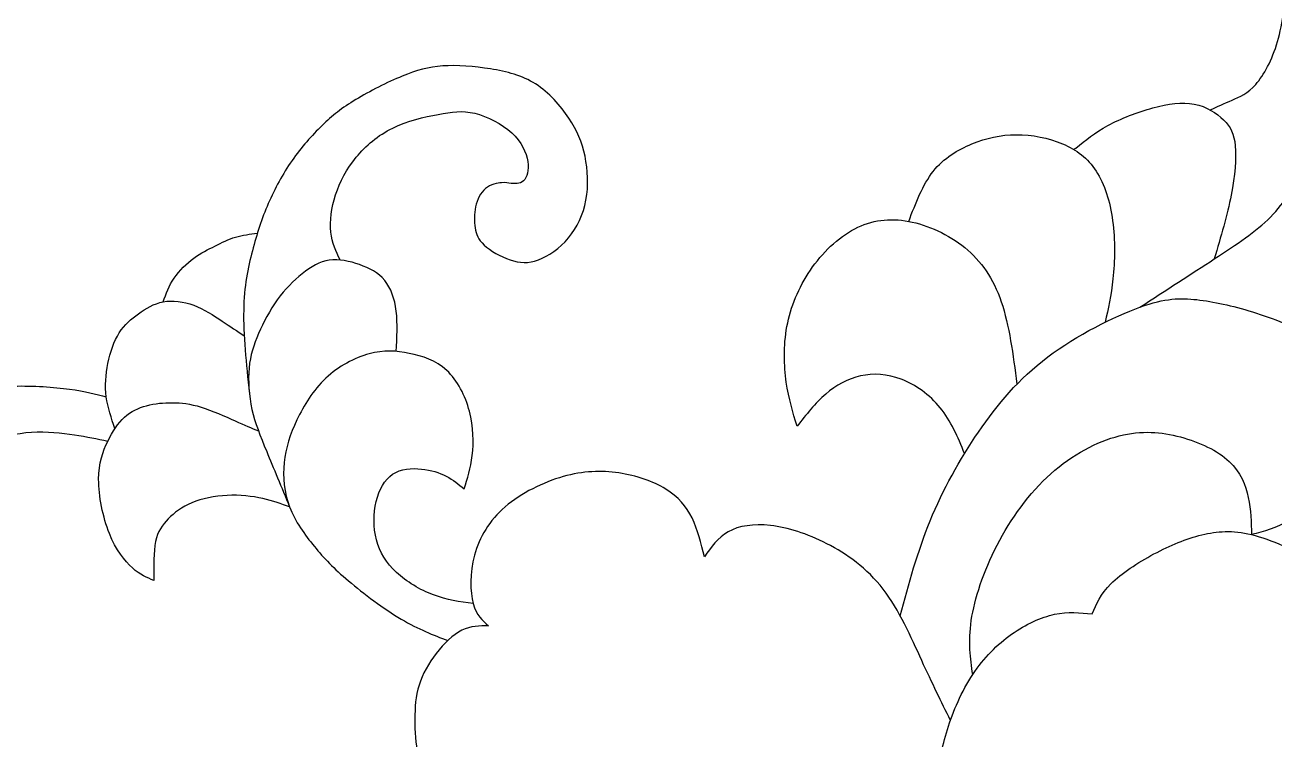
# Model space of a CAD drawing. Header units: inches. Extents: x 3.3 to 19.3, y -1.1 to 16.4.
# Drawn here: x 14.209 to 17.022, y 8.093 to 9.7 of the extents above; entities that cross this region are included whole.
import ezdxf

# ---------------------------------------------------------------- set-up
doc = ezdxf.new("R2010")
doc.units = ezdxf.units.IN
doc.header["$MEASUREMENT"] = 0
doc.layers.add('DV1_Layer_2', color=7, linetype='Continuous')

# ---------------------------------------------------------------- blocks, each defined once
blk = doc.blocks.new('SE')
at = {"layer": 'DV1_Layer_2', "color": 7, "linetype": 'Continuous'}
for points, knots in [([(16.8776, 9.5093), (16.8937, 9.5166), (16.9098, 9.5239), (16.927, 9.5312), (16.9441, 9.5386), (16.9622, 9.546), (16.9804, 9.5667), (16.9987, 9.5873), (17.017, 9.6213), (17.0418, 9.7051), (17.0483, 9.755), (17.0428, 9.8052), (17.0374, 9.8553), (17.0199, 9.9057), (16.9909, 9.9411), (16.9619, 9.9766), (16.9214, 9.997), (16.8829, 10.0107), (16.8444, 10.0244), (16.808, 10.0314), (16.7789, 10.0294), (16.7498, 10.0273), (16.7281, 10.0162), (16.721, 9.998), (16.7138, 9.9798), (16.7213, 9.9544), (16.7396, 9.9447), (16.7578, 9.9349), (16.7869, 9.9409), (16.805, 9.9271), (16.8231, 9.9132), (16.8302, 9.8796), (16.8211, 9.8506), (16.812, 9.8216), (16.7866, 9.7973), (16.7179, 9.7882), (16.6747, 9.8035), (16.6391, 9.8368), (16.6035, 9.87), (16.5756, 9.9213), (16.5721, 9.9721), (16.5686, 10.0228), (16.5896, 10.0731), (16.6229, 10.1051), (16.6562, 10.1371), (16.7018, 10.1508), (16.7587, 10.1508), (16.8157, 10.1508), (16.8841, 10.1372), (16.9991, 10.0902), (17.0456, 10.0569), (17.0846, 10.0134), (17.1236, 9.9699), (17.155, 9.9163), (17.1711, 9.8499), (17.1872, 9.7835), (17.188, 9.7042), (17.1801, 9.6411), (17.1723, 9.5779), (17.1558, 9.5308), (17.1394, 9.4894), (17.123, 9.448), (17.1067, 9.4121), (17.0905, 9.3763)], [0, 0, 0, 0, 0.043478, 0.043478, 0.043478, 0.086957, 0.086957, 0.086957, 0.130435, 0.130435, 0.173913, 0.173913, 0.173913, 0.217391, 0.217391, 0.217391, 0.26087, 0.26087, 0.26087, 0.304348, 0.304348, 0.304348, 0.347826, 0.347826, 0.347826, 0.391304, 0.391304, 0.391304, 0.434783, 0.434783, 0.434783, 0.478261, 0.478261, 0.478261, 0.521739, 0.521739, 0.565217, 0.565217, 0.565217, 0.608696, 0.608696, 0.608696, 0.652174, 0.652174, 0.652174, 0.695652, 0.695652, 0.695652, 0.73913, 0.73913, 0.782609, 0.782609, 0.782609, 0.826087, 0.826087, 0.826087, 0.869565, 0.869565, 0.869565, 0.913043, 0.913043, 0.913043, 1, 1, 1, 1]), ([(14.9185, 9.1713), (14.9095, 9.1903), (14.9005, 9.2094), (14.8953, 9.2586), (14.899, 9.2887), (14.9086, 9.3182), (14.9182, 9.3476), (14.9335, 9.3764), (14.955, 9.4025), (14.9765, 9.4287), (15.004, 9.4523), (15.07, 9.4845), (15.1083, 9.4932), (15.1392, 9.4991), (15.1701, 9.5051), (15.1934, 9.5083), (15.2217, 9.5016), (15.2499, 9.4948), (15.2831, 9.478), (15.3051, 9.4576), (15.3271, 9.4372), (15.3379, 9.4132), (15.3411, 9.3932), (15.3442, 9.3731), (15.3396, 9.3571), (15.3233, 9.342), (15.3114, 9.3428), (15.3037, 9.3438), (15.2959, 9.3448), (15.292, 9.3461), (15.2824, 9.3453), (15.2728, 9.3445), (15.2574, 9.3417), (15.246, 9.3324), (15.2346, 9.3232), (15.2271, 9.3075), (15.2236, 9.2912), (15.22, 9.2748), (15.2205, 9.2578), (15.2228, 9.2435), (15.2251, 9.2292), (15.2292, 9.2176), (15.2429, 9.205), (15.2566, 9.1924), (15.2799, 9.1788), (15.3013, 9.1716), (15.3228, 9.1643), (15.3424, 9.1633), (15.3876, 9.18), (15.4132, 9.1976), (15.4329, 9.2211), (15.4525, 9.2445), (15.4663, 9.2738), (15.4723, 9.3062), (15.4783, 9.3386), (15.4766, 9.3741), (15.4701, 9.4052), (15.4636, 9.4362), (15.4523, 9.4628), (15.4337, 9.4908), (15.4151, 9.5189), (15.3891, 9.5484), (15.3286, 9.5868), (15.2941, 9.5956), (15.2575, 9.6015), (15.2208, 9.6074), (15.182, 9.6103), (15.1496, 9.6082), (15.1173, 9.606), (15.0914, 9.5988), (15.0583, 9.5851), (15.0253, 9.5714), (14.985, 9.5514), (14.9538, 9.5325), (14.9227, 9.5137), (14.9007, 9.4961), (14.8779, 9.474), (14.855, 9.4519), (14.8313, 9.4253), (14.7895, 9.3653), (14.7714, 9.332), (14.7422, 9.2643), (14.731, 9.23), (14.7211, 9.1919), (14.7111, 9.1538), (14.7024, 9.1121), (14.7015, 9.058), (14.7005, 9.0039), (14.7074, 8.9375), (14.7143, 8.8711)], [0, 0, 0, 0, 0.030303, 0.030303, 0.060606, 0.060606, 0.060606, 0.090909, 0.090909, 0.090909, 0.121212, 0.121212, 0.151515, 0.151515, 0.151515, 0.181818, 0.181818, 0.181818, 0.212121, 0.212121, 0.212121, 0.242424, 0.242424, 0.242424, 0.272727, 0.272727, 0.30303, 0.30303, 0.30303, 0.333333, 0.333333, 0.333333, 0.363636, 0.363636, 0.363636, 0.393939, 0.393939, 0.393939, 0.424242, 0.424242, 0.424242, 0.454545, 0.454545, 0.454545, 0.484848, 0.484848, 0.484848, 0.515152, 0.515152, 0.545455, 0.545455, 0.545455, 0.575758, 0.575758, 0.575758, 0.606061, 0.606061, 0.606061, 0.636364, 0.636364, 0.636364, 0.666667, 0.666667, 0.69697, 0.69697, 0.69697, 0.727273, 0.727273, 0.727273, 0.757576, 0.757576, 0.757576, 0.787879, 0.787879, 0.787879, 0.818182, 0.818182, 0.818182, 0.848485, 0.848485, 0.878788, 0.878788, 0.909091, 0.909091, 0.909091, 0.939394, 0.939394, 0.939394, 1, 1, 1, 1]), ([(16.5753, 9.4232), (16.5967, 9.4406), (16.6181, 9.4581), (16.6768, 9.49), (16.7142, 9.5045), (16.7486, 9.5138), (16.7831, 9.5232), (16.8147, 9.5274), (16.842, 9.5222), (16.8694, 9.5169), (16.8924, 9.5022), (16.908, 9.4868), (16.9235, 9.4715), (16.9317, 9.4556), (16.9368, 9.4007), (16.9338, 9.3617), (16.9251, 9.3174), (16.9163, 9.2731), (16.9017, 9.2234), (16.8871, 9.1738)], [0, 0, 0, 0, 0.125, 0.125, 0.25, 0.25, 0.25, 0.375, 0.375, 0.375, 0.5, 0.5, 0.5, 0.625, 0.625, 0.75, 0.75, 0.75, 1, 1, 1, 1]), ([(16.1989, 9.2583), (16.2147, 9.2995), (16.2305, 9.3408), (16.2542, 9.3708), (16.2778, 9.4008), (16.3093, 9.4196), (16.3414, 9.4327), (16.3735, 9.4459), (16.4062, 9.4534), (16.4413, 9.4535), (16.4764, 9.4536), (16.5139, 9.4462), (16.5452, 9.433), (16.5766, 9.4198), (16.6019, 9.4007), (16.6208, 9.3716), (16.6398, 9.3424), (16.6524, 9.3032), (16.6582, 9.2596), (16.664, 9.216), (16.6629, 9.168), (16.6589, 9.1292), (16.655, 9.0904), (16.6481, 9.0608), (16.6413, 9.0312)], [0, 0, 0, 0, 0.111111, 0.111111, 0.111111, 0.222222, 0.222222, 0.222222, 0.333333, 0.333333, 0.333333, 0.444444, 0.444444, 0.444444, 0.555556, 0.555556, 0.555556, 0.666667, 0.666667, 0.666667, 0.777778, 0.777778, 0.777778, 1, 1, 1, 1]), ([(16.5753, 9.4232), (16.5745, 9.4226), (16.5738, 9.4221), (16.573, 9.4216), (16.5722, 9.421), (16.5714, 9.4206), (16.5706, 9.4201)], [0, 0, 0, 0, 0.333333, 0.333333, 0.333333, 1, 1, 1, 1]), ([(16.7195, 9.065), (16.7779, 9.1028), (16.8364, 9.1407), (16.8871, 9.1738), (16.9379, 9.2068), (16.981, 9.2352), (17.0136, 9.2681), (17.0462, 9.3011), (17.0683, 9.3387), (17.0905, 9.3763), (17.1365, 9.3625), (17.1826, 9.3487), (17.2641, 9.3028), (17.2996, 9.2707), (17.3009, 9.2225), (17.3022, 9.1743), (17.2692, 9.1101), (17.2448, 9.0703), (17.2204, 9.0304), (17.2045, 9.015), (17.1878, 9.0041), (17.1711, 8.9931), (17.1536, 8.9866), (17.1362, 8.9801)], [0, 0, 0, 0, 0.111111, 0.111111, 0.111111, 0.222222, 0.222222, 0.222222, 0.333333, 0.333333, 0.333333, 0.444444, 0.444444, 0.555556, 0.555556, 0.555556, 0.666667, 0.666667, 0.666667, 0.777778, 0.777778, 0.777778, 1, 1, 1, 1]), ([(16.3248, 8.7357), (16.3095, 8.7723), (16.2941, 8.8089), (16.2462, 8.8681), (16.2137, 8.8908), (16.182, 8.9029), (16.1502, 8.915), (16.1193, 8.9166), (16.0906, 8.9102), (16.0619, 8.9038), (16.0355, 8.8894), (16.012, 8.8692), (15.9885, 8.8491), (15.968, 8.8231), (15.9475, 8.7971), (15.9381, 8.828), (15.9288, 8.8588), (15.9234, 8.8962), (15.9181, 8.9336), (15.9166, 8.9776), (15.9248, 9.0215), (15.9331, 9.0654), (15.9509, 9.1092), (15.9775, 9.1483), (16.0041, 9.1874), (16.0395, 9.2218), (16.0774, 9.2416), (16.1152, 9.2613), (16.1556, 9.2664), (16.1989, 9.2583), (16.2422, 9.2503), (16.2886, 9.2292), (16.3254, 9.1991), (16.3621, 9.169), (16.3893, 9.13), (16.4073, 9.0772), (16.4253, 9.0245), (16.434, 8.9581), (16.4427, 8.8918)], [0, 0, 0, 0, 0.071429, 0.071429, 0.142857, 0.142857, 0.142857, 0.214286, 0.214286, 0.214286, 0.285714, 0.285714, 0.285714, 0.357143, 0.357143, 0.357143, 0.428571, 0.428571, 0.428571, 0.5, 0.5, 0.5, 0.571429, 0.571429, 0.571429, 0.642857, 0.642857, 0.642857, 0.714286, 0.714286, 0.714286, 0.785714, 0.785714, 0.785714, 0.857143, 0.857143, 0.857143, 1, 1, 1, 1]), ([(14.5204, 9.0771), (14.5269, 9.0951), (14.5333, 9.1131), (14.5449, 9.1303), (14.5565, 9.1474), (14.5733, 9.1637), (14.6057, 9.1875), (14.6214, 9.195), (14.6369, 9.2027), (14.6523, 9.2103), (14.6675, 9.2181), (14.6833, 9.2229), (14.6992, 9.2276), (14.7158, 9.2295), (14.7323, 9.2314)], [0, 0, 0, 0, 0.166667, 0.166667, 0.166667, 0.333333, 0.333333, 0.5, 0.5, 0.5, 0.666667, 0.666667, 0.666667, 1, 1, 1, 1]), ([(15.0451, 8.9654), (15.0467, 8.9967), (15.0484, 9.0281), (15.045, 9.056), (15.0416, 9.0838), (15.0333, 9.1082), (15.019, 9.1255), (15.0047, 9.1428), (14.9845, 9.153), (14.9624, 9.1608), (14.9402, 9.1686), (14.916, 9.1741), (14.8942, 9.1709), (14.8724, 9.1678), (14.8529, 9.156), (14.8333, 9.1404), (14.8138, 9.1247), (14.7942, 9.1052), (14.7772, 9.0817), (14.7603, 9.0583), (14.746, 9.031), (14.735, 9.0056), (14.724, 8.9802), (14.7164, 8.9568), (14.7137, 8.9281), (14.7111, 8.8995), (14.7133, 8.8656), (14.727, 8.8039), (14.7385, 8.776), (14.7534, 8.7399), (14.7682, 8.7038), (14.7866, 8.6595), (14.8049, 8.6152)], [0, 0, 0, 0, 0.083333, 0.083333, 0.083333, 0.166667, 0.166667, 0.166667, 0.25, 0.25, 0.25, 0.333333, 0.333333, 0.333333, 0.416667, 0.416667, 0.416667, 0.5, 0.5, 0.5, 0.583333, 0.583333, 0.583333, 0.666667, 0.666667, 0.666667, 0.75, 0.75, 0.833333, 0.833333, 0.833333, 1, 1, 1, 1]), ([(16.1797, 8.3703), (16.1992, 8.4424), (16.2187, 8.5145), (16.2473, 8.5843), (16.2759, 8.6541), (16.3135, 8.7217), (16.3561, 8.784), (16.3988, 8.8464), (16.4463, 8.9035), (16.512, 8.9529), (16.5776, 9.0023), (16.745, 9.0857), (16.8104, 9.0862), (16.8478, 9.082), (16.8851, 9.0777), (16.927, 9.0689), (17.0192, 9.0402), (17.0695, 9.0202), (17.1068, 8.999), (17.144, 8.9778), (17.1682, 8.9555), (17.1817, 8.9299), (17.1951, 8.9044), (17.1979, 8.8757), (17.1989, 8.8452), (17.1998, 8.8146), (17.199, 8.7822), (17.1892, 8.7503), (17.1795, 8.7185), (17.1608, 8.687), (17.1368, 8.6579), (17.1129, 8.6288), (17.0836, 8.6021), (17.0551, 8.585), (17.0265, 8.5678), (16.9987, 8.5603), (16.9709, 8.5529)], [0, 0, 0, 0, 0.071429, 0.071429, 0.071429, 0.142857, 0.142857, 0.142857, 0.214286, 0.214286, 0.214286, 0.285714, 0.357143, 0.357143, 0.357143, 0.428571, 0.428571, 0.5, 0.5, 0.5, 0.571429, 0.571429, 0.571429, 0.642857, 0.642857, 0.642857, 0.714286, 0.714286, 0.714286, 0.785714, 0.785714, 0.785714, 0.857143, 0.857143, 0.857143, 1, 1, 1, 1]), ([(14.4117, 8.7918), (14.4036, 8.8153), (14.3955, 8.8389), (14.3922, 8.8633), (14.389, 8.8878), (14.3906, 8.9132), (14.3957, 8.9383), (14.4009, 8.9635), (14.4096, 8.9884), (14.4214, 9.0071), (14.4332, 9.0259), (14.4482, 9.0385), (14.4647, 9.0503), (14.4812, 9.0622), (14.4992, 9.0732), (14.5204, 9.0771), (14.5416, 9.0811), (14.5659, 9.078), (14.589, 9.0693), (14.6121, 9.0606), (14.634, 9.0463), (14.6527, 9.0338), (14.6715, 9.0214), (14.6872, 9.0108), (14.7029, 9.0002)], [0, 0, 0, 0, 0.111111, 0.111111, 0.111111, 0.222222, 0.222222, 0.222222, 0.333333, 0.333333, 0.333333, 0.444444, 0.444444, 0.444444, 0.555556, 0.555556, 0.555556, 0.666667, 0.666667, 0.666667, 0.777778, 0.777778, 0.777778, 1, 1, 1, 1]), ([(15.2183, 8.3976), (15.1885, 8.4018), (15.1587, 8.4059), (15.1286, 8.4172), (15.0985, 8.4284), (15.0682, 8.4468), (15.0455, 8.468), (15.0228, 8.4893), (15.0077, 8.5136), (15.0004, 8.5413), (14.9931, 8.5691), (14.9941, 8.6317), (15.0185, 8.677), (15.0369, 8.6891), (15.0554, 8.7012), (15.0801, 8.7029), (15.1017, 8.7007), (15.1234, 8.6985), (15.142, 8.6924), (15.1575, 8.6844), (15.173, 8.6763), (15.1855, 8.6662), (15.1979, 8.6561), (15.2054, 8.6791), (15.2128, 8.7021), (15.2163, 8.7312), (15.2197, 8.7603), (15.219, 8.7956), (15.2099, 8.8306), (15.2007, 8.8656), (15.183, 8.9004), (15.1588, 8.9228), (15.1346, 8.9451), (15.104, 8.9551), (15.045, 8.967), (15.0166, 8.969), (14.9841, 8.9602), (14.9516, 8.9514), (14.9151, 8.9318), (14.8864, 8.9049), (14.8577, 8.8779), (14.8368, 8.8436), (14.8214, 8.8111), (14.806, 8.7786), (14.7961, 8.748), (14.7927, 8.7152), (14.7893, 8.6825), (14.7925, 8.6476), (14.8049, 8.6152), (14.8173, 8.5827), (14.839, 8.5527), (14.8607, 8.5263), (14.8823, 8.4999), (14.904, 8.4772), (14.9376, 8.4487), (14.9713, 8.4202), (15.017, 8.386), (15.0563, 8.3627), (15.0956, 8.3394), (15.1285, 8.327), (15.1613, 8.3145)], [0, 0, 0, 0, 0.045455, 0.045455, 0.045455, 0.090909, 0.090909, 0.090909, 0.136364, 0.136364, 0.136364, 0.181818, 0.227273, 0.227273, 0.227273, 0.272727, 0.272727, 0.272727, 0.318182, 0.318182, 0.318182, 0.363636, 0.363636, 0.363636, 0.409091, 0.409091, 0.409091, 0.454545, 0.454545, 0.454545, 0.5, 0.5, 0.5, 0.545455, 0.545455, 0.590909, 0.590909, 0.590909, 0.636364, 0.636364, 0.636364, 0.681818, 0.681818, 0.681818, 0.727273, 0.727273, 0.727273, 0.772727, 0.772727, 0.772727, 0.818182, 0.818182, 0.818182, 0.863636, 0.863636, 0.863636, 0.909091, 0.909091, 0.909091, 1, 1, 1, 1]), ([(14.3954, 8.7627), (14.3721, 8.7677), (14.3487, 8.7726), (14.3202, 8.777), (14.2917, 8.7813), (14.2579, 8.7851), (14.2238, 8.7829), (14.1896, 8.7807), (14.155, 8.7727), (14.1233, 8.7631), (14.0916, 8.7535), (14.0626, 8.7424), (14.0349, 8.7267), (14.0072, 8.711), (13.9807, 8.6907), (13.9603, 8.6723), (13.9398, 8.6539), (13.9254, 8.6375), (13.9028, 8.59), (13.8945, 8.5589), (13.8946, 8.5278), (13.8948, 8.4968), (13.9034, 8.4656), (13.9136, 8.4472), (13.9239, 8.4288), (13.936, 8.4231), (13.9505, 8.4244), (13.9651, 8.4257), (13.9823, 8.434), (13.9934, 8.4448), (14.0044, 8.4557), (14.0094, 8.4692), (14.0144, 8.4826), (14.0226, 8.4558), (14.0307, 8.4291), (14.0338, 8.4052), (14.0369, 8.3812), (14.0349, 8.3602), (14.0295, 8.3381), (14.0242, 8.3161), (14.0154, 8.293), (13.9961, 8.276), (13.9767, 8.2591), (13.9467, 8.2484), (13.918, 8.2444), (13.8893, 8.2405), (13.8619, 8.2434), (13.8359, 8.2506), (13.8099, 8.2579), (13.7854, 8.2695), (13.7656, 8.2949), (13.7459, 8.3203), (13.7309, 8.3596), (13.7248, 8.4113), (13.7187, 8.463), (13.7214, 8.5272), (13.74, 8.5881), (13.7585, 8.6489), (13.7929, 8.7065), (13.8367, 8.7501), (13.8804, 8.7938), (13.9335, 8.8236), (14.0124, 8.8606), (14.0383, 8.8679), (14.0705, 8.8743), (14.1027, 8.8807), (14.1413, 8.8863), (14.1842, 8.8874), (14.227, 8.8885), (14.2742, 8.8853), (14.3096, 8.8805), (14.345, 8.8758), (14.3686, 8.8695), (14.3922, 8.8633)], [0, 0, 0, 0, 0.038462, 0.038462, 0.038462, 0.076923, 0.076923, 0.076923, 0.115385, 0.115385, 0.115385, 0.153846, 0.153846, 0.153846, 0.192308, 0.192308, 0.192308, 0.230769, 0.230769, 0.269231, 0.269231, 0.269231, 0.307692, 0.307692, 0.307692, 0.346154, 0.346154, 0.346154, 0.384615, 0.384615, 0.384615, 0.423077, 0.423077, 0.423077, 0.461538, 0.461538, 0.461538, 0.5, 0.5, 0.5, 0.538462, 0.538462, 0.538462, 0.576923, 0.576923, 0.576923, 0.615385, 0.615385, 0.615385, 0.653846, 0.653846, 0.653846, 0.692308, 0.692308, 0.692308, 0.730769, 0.730769, 0.730769, 0.769231, 0.769231, 0.769231, 0.807692, 0.807692, 0.846154, 0.846154, 0.846154, 0.884615, 0.884615, 0.884615, 0.923077, 0.923077, 0.923077, 1, 1, 1, 1]), ([(14.8049, 8.6152), (14.7865, 8.6221), (14.7681, 8.6291), (14.7447, 8.6343), (14.7212, 8.6394), (14.6927, 8.6426), (14.6358, 8.64), (14.6074, 8.6341), (14.5847, 8.6246), (14.562, 8.6151), (14.5451, 8.6019), (14.5316, 8.5883), (14.5181, 8.5745), (14.508, 8.5603), (14.5032, 8.5372), (14.4984, 8.514), (14.4988, 8.4819), (14.4993, 8.4498), (14.4838, 8.4561), (14.4683, 8.4623), (14.4508, 8.4779), (14.4333, 8.4936), (14.4137, 8.5186), (14.3991, 8.5553), (14.3845, 8.592), (14.3749, 8.6404), (14.3749, 8.7145), (14.3845, 8.7403), (14.4062, 8.7851), (14.4184, 8.8041), (14.433, 8.8174), (14.4476, 8.8307), (14.4646, 8.8385), (14.483, 8.8433), (14.5015, 8.8482), (14.5214, 8.8502), (14.5413, 8.85), (14.5611, 8.8499), (14.5809, 8.8477), (14.6055, 8.84), (14.6302, 8.8323), (14.6596, 8.8191), (14.682, 8.8093), (14.7043, 8.7995), (14.7195, 8.7931), (14.7347, 8.7866)], [0, 0, 0, 0, 0.058824, 0.058824, 0.058824, 0.117647, 0.117647, 0.176471, 0.176471, 0.176471, 0.235294, 0.235294, 0.235294, 0.294118, 0.294118, 0.294118, 0.352941, 0.352941, 0.352941, 0.411765, 0.411765, 0.411765, 0.470588, 0.470588, 0.470588, 0.529412, 0.529412, 0.588235, 0.588235, 0.647059, 0.647059, 0.647059, 0.705882, 0.705882, 0.705882, 0.764706, 0.764706, 0.764706, 0.823529, 0.823529, 0.823529, 0.882353, 0.882353, 0.882353, 1, 1, 1, 1]), ([(16.3432, 8.2381), (16.3379, 8.2744), (16.3326, 8.3108), (16.3399, 8.3597), (16.3472, 8.4085), (16.3671, 8.4697), (16.3979, 8.5292), (16.4287, 8.5887), (16.4705, 8.6465), (16.5191, 8.69), (16.5676, 8.7334), (16.6231, 8.7626), (16.6732, 8.7753), (16.7232, 8.7881), (16.768, 8.7844), (16.8108, 8.7729), (16.8536, 8.7614), (16.8945, 8.7421), (16.9465, 8.6938), (16.9577, 8.6648), (16.9636, 8.6365), (16.9695, 8.6081), (16.9702, 8.5805), (16.9709, 8.5529)], [0, 0, 0, 0, 0.111111, 0.111111, 0.111111, 0.222222, 0.222222, 0.222222, 0.333333, 0.333333, 0.333333, 0.444444, 0.444444, 0.444444, 0.555556, 0.555556, 0.555556, 0.666667, 0.666667, 0.777778, 0.777778, 0.777778, 1, 1, 1, 1]), ([(16.2929, 8.1347), (16.2724, 8.1763), (16.2519, 8.2179), (16.2282, 8.2696), (16.2045, 8.3214), (16.1776, 8.3832), (16.1413, 8.4302), (16.1051, 8.4773), (16.0595, 8.5096), (16.0148, 8.5325), (15.9702, 8.5555), (15.9263, 8.5691), (15.888, 8.5734), (15.8496, 8.5778), (15.8166, 8.5728), (15.7927, 8.5595), (15.7688, 8.5461), (15.7539, 8.5245), (15.739, 8.5028), (15.7315, 8.5335), (15.724, 8.5643), (15.7111, 8.5905), (15.6983, 8.6167), (15.68, 8.6383), (15.6518, 8.6556), (15.6236, 8.6729), (15.5855, 8.6859), (15.5461, 8.6917), (15.5067, 8.6976), (15.466, 8.6964), (15.4209, 8.6836), (15.3758, 8.6708), (15.3264, 8.6465), (15.2904, 8.6156), (15.2545, 8.5846), (15.2321, 8.5471), (15.2213, 8.507), (15.2104, 8.467), (15.2111, 8.4245), (15.2183, 8.3976), (15.2255, 8.3706), (15.2391, 8.3592), (15.2528, 8.3479), (15.2329, 8.3477), (15.2129, 8.3476), (15.1928, 8.3375), (15.1727, 8.3275), (15.1523, 8.3076), (15.1352, 8.2854), (15.118, 8.2633), (15.1041, 8.2389), (15.0963, 8.214), (15.0885, 8.1891), (15.0869, 8.1637), (15.0869, 8.11), (15.0886, 8.0817), (15.0943, 8.0586), (15.1, 8.0354), (15.1098, 8.0174), (15.1195, 7.9994)], [0, 0, 0, 0, 0.047619, 0.047619, 0.047619, 0.095238, 0.095238, 0.095238, 0.142857, 0.142857, 0.142857, 0.190476, 0.190476, 0.190476, 0.238095, 0.238095, 0.238095, 0.285714, 0.285714, 0.285714, 0.333333, 0.333333, 0.333333, 0.380952, 0.380952, 0.380952, 0.428571, 0.428571, 0.428571, 0.47619, 0.47619, 0.47619, 0.52381, 0.52381, 0.52381, 0.571429, 0.571429, 0.571429, 0.619048, 0.619048, 0.619048, 0.666667, 0.666667, 0.666667, 0.714286, 0.714286, 0.714286, 0.761905, 0.761905, 0.761905, 0.809524, 0.809524, 0.809524, 0.857143, 0.857143, 0.904762, 0.904762, 0.904762, 1, 1, 1, 1]), ([(16.2628, 8.0029), (16.2681, 8.0382), (16.2735, 8.0736), (16.286, 8.1141), (16.2986, 8.1546), (16.3182, 8.2002), (16.3432, 8.2381), (16.3682, 8.2759), (16.3985, 8.3059), (16.4307, 8.3287), (16.4629, 8.3515), (16.497, 8.3671), (16.5275, 8.3735), (16.558, 8.3799), (16.5849, 8.3772), (16.6118, 8.3745), (16.6215, 8.3967), (16.6311, 8.419), (16.6777, 8.4655), (16.7146, 8.4898), (16.7878, 8.5289), (16.824, 8.5437), (16.8937, 8.561), (16.9272, 8.5634), (17.0146, 8.5423), (17.0686, 8.5187), (17.115, 8.4885), (17.1614, 8.4583), (17.2003, 8.4215), (17.2205, 8.3835), (17.2408, 8.3454), (17.2426, 8.3062), (17.2396, 8.2727), (17.2366, 8.2392), (17.2288, 8.2115), (17.221, 8.1838), (17.2395, 8.1814), (17.2581, 8.179), (17.2799, 8.1641), (17.3016, 8.1491), (17.3265, 8.1217), (17.3428, 8.088), (17.3591, 8.0543), (17.3666, 8.0143), (17.3679, 7.9735), (17.3691, 7.9325), (17.3639, 7.8907), (17.3535, 7.8457), (17.3432, 7.8007), (17.3275, 7.7526), (17.29, 7.717), (17.2524, 7.6814), (17.193, 7.6585), (17.1332, 7.6289), (17.0734, 7.5994), (17.0133, 7.5633), (16.957, 7.5241), (16.9008, 7.4849), (16.8484, 7.4427), (16.8074, 7.4014), (16.7665, 7.3602), (16.737, 7.3198), (16.7076, 7.2794)], [0, 0, 0, 0, 0.043478, 0.043478, 0.043478, 0.086957, 0.086957, 0.086957, 0.130435, 0.130435, 0.130435, 0.173913, 0.173913, 0.173913, 0.217391, 0.217391, 0.217391, 0.26087, 0.26087, 0.304348, 0.304348, 0.347826, 0.347826, 0.391304, 0.391304, 0.434783, 0.434783, 0.434783, 0.478261, 0.478261, 0.478261, 0.521739, 0.521739, 0.521739, 0.565217, 0.565217, 0.565217, 0.608696, 0.608696, 0.608696, 0.652174, 0.652174, 0.652174, 0.695652, 0.695652, 0.695652, 0.73913, 0.73913, 0.73913, 0.782609, 0.782609, 0.782609, 0.826087, 0.826087, 0.826087, 0.869565, 0.869565, 0.869565, 0.913043, 0.913043, 0.913043, 1, 1, 1, 1])]:
    blk.add_open_spline(points, degree=3, knots=knots, dxfattribs=at)

msp = doc.modelspace()

# ---------------------------------------------------------------- block references
at = {"color": 7}
msp.add_blockref('SE', (0, 0), dxfattribs=at)

doc.saveas('drawing.dxf')
